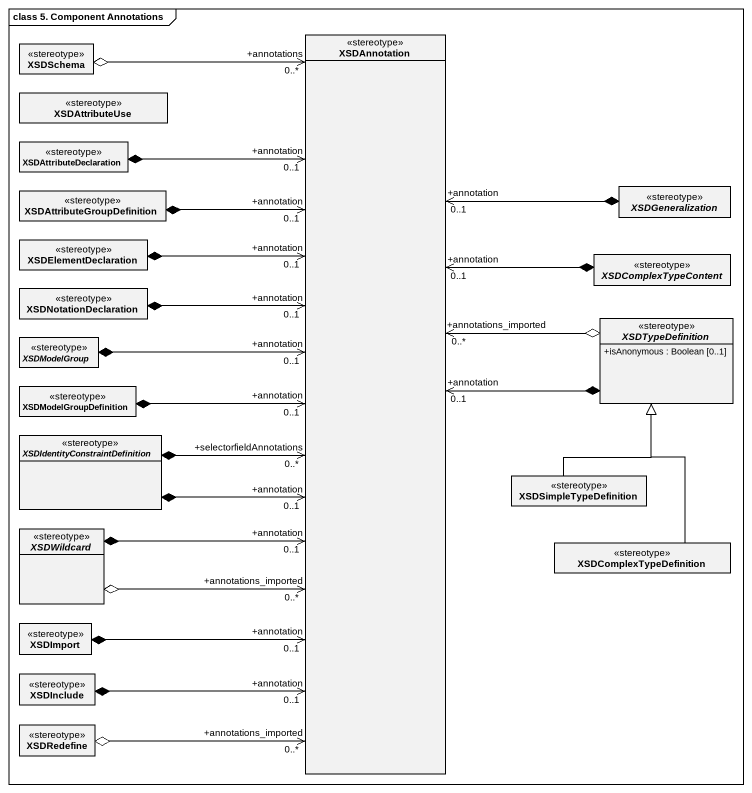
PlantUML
@startuml
mainframe class 5. Component Annotations
hide circle
hide empty members
skinparam classAttributeIconSize 0
class XSDSchema <<stereotype>>
class XSDAnnotation <<stereotype>>
class XSDAttributeUse <<stereotype>>
class XSDAttributeDeclaration <<stereotype>>
class XSDAttributeGroupDefinition <<stereotype>>
abstract class XSDGeneralization <<stereotype>>
class XSDElementDeclaration <<stereotype>>
abstract class XSDComplexTypeContent <<stereotype>>
class XSDNotationDeclaration <<stereotype>>
abstract class XSDModelGroup <<stereotype>>
abstract class XSDTypeDefinition <<stereotype>> {
  +isAnonymous : Boolean [0..1]
}
class XSDModelGroupDefinition <<stereotype>>
abstract class "XSDIdentityConstraintDefinition" as XSDIdentityConstraintDefinit <<stereotype>>
class XSDSimpleTypeDefinition <<stereotype>>
abstract class XSDWildcard <<stereotype>>
class XSDComplexTypeDefinition <<stereotype>>
class XSDImport <<stereotype>>
class XSDInclude <<stereotype>>
class XSDRedefine <<stereotype>>
XSDAnnotation "+annotations\n0..*" <-up-o XSDSchema
XSDAnnotation "+annotation\n0..1" <-up-* XSDAttributeDeclaration
XSDAnnotation "+annotation\n0..1" <-up-* XSDAttributeGroupDefinition
XSDAnnotation "+annotation\n0..1" <-up-* XSDGeneralization
XSDAnnotation "+annotation\n0..1" <-left-* XSDElementDeclaration
XSDAnnotation "+annotation\n0..1" <-right-* XSDComplexTypeContent
XSDAnnotation "+annotation\n0..1" <-left-* XSDNotationDeclaration
XSDAnnotation "+annotation\n0..1" <-left-* XSDModelGroup
XSDAnnotation "+annotation\n0..1" <-right-* XSDTypeDefinition
XSDAnnotation "+annotations_imported\n0..*" <-right-o XSDTypeDefinition
XSDAnnotation "+annotation\n0..1" <-left-* XSDModelGroupDefinition
XSDAnnotation "+annotation\n0..1" <-left-* XSDIdentityConstraintDefinit
XSDAnnotation "+annotation\n0..1" <-left-* XSDWildcard
XSDAnnotation "+annotations_imported\n0..*" <-left-o XSDWildcard
XSDAnnotation "+annotation\n0..1" <--* XSDImport
XSDAnnotation "+annotation\n0..1" <--* XSDInclude
XSDAnnotation "+annotations_imported\n0..*" <--o XSDRedefine
XSDIdentityConstraintDefinit *-right-> "+selectorfieldAnnotations\n0..*" XSDAnnotation
XSDSimpleTypeDefinition -up-|> XSDTypeDefinition
XSDComplexTypeDefinition -up-|> XSDTypeDefinition
@enduml
